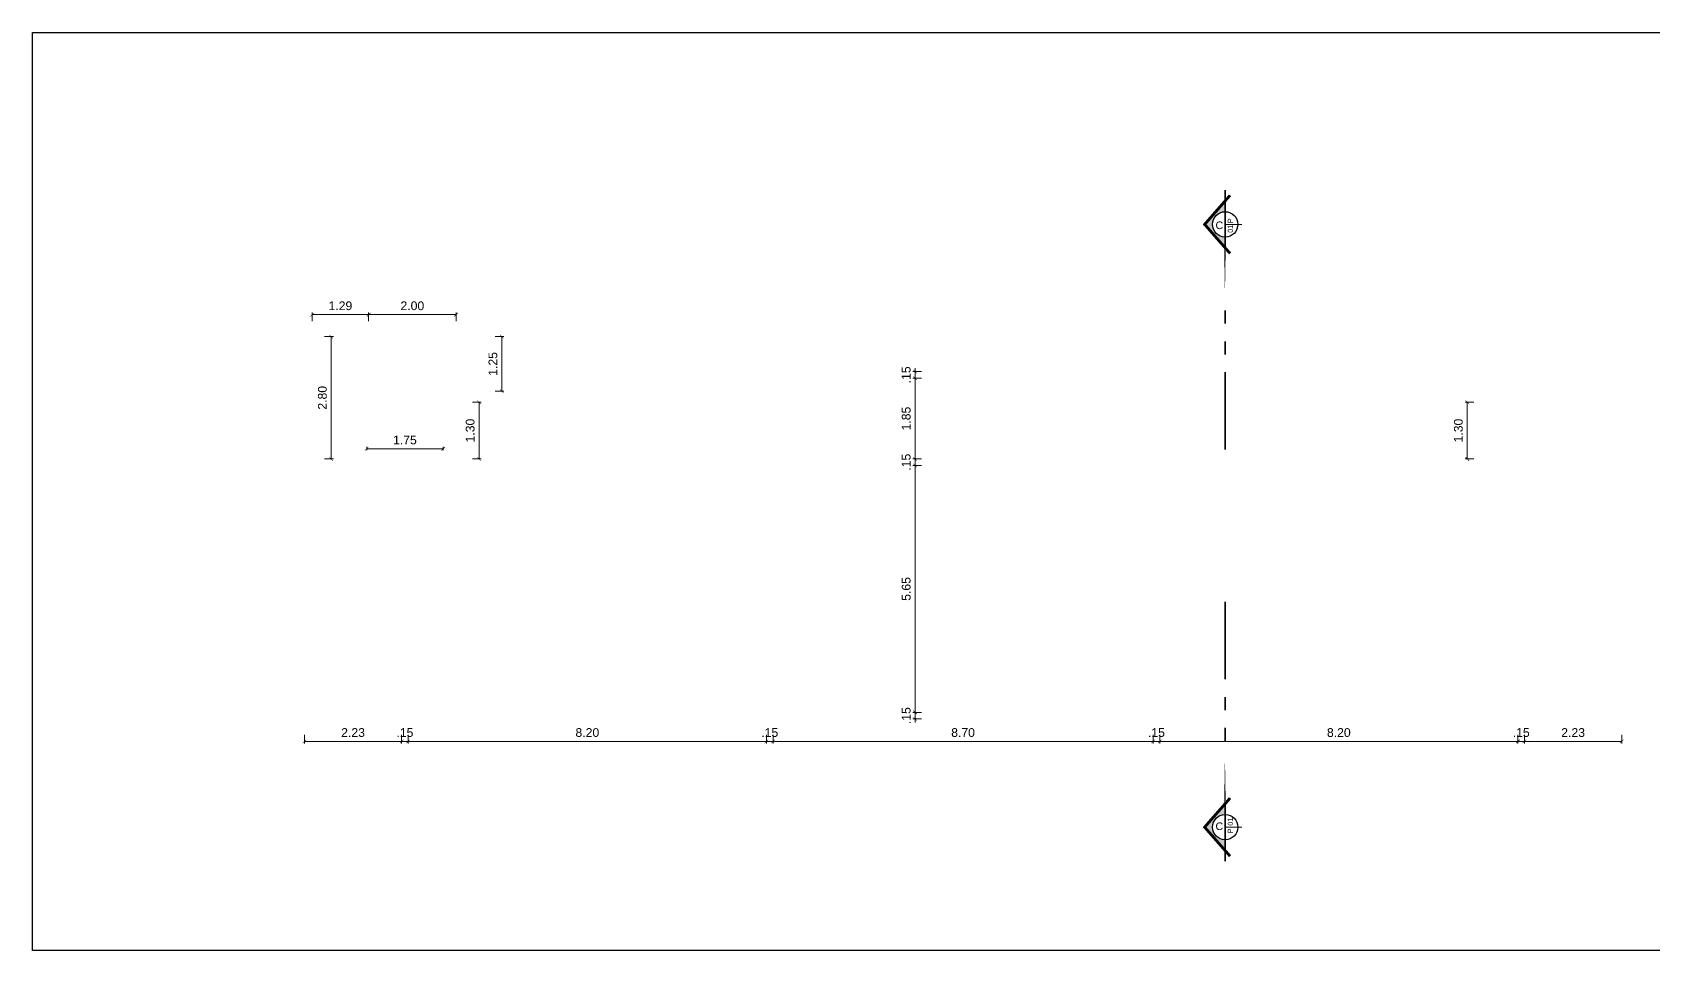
# Model space of a CAD drawing. Header units: metres. Extents: x 2494 to 3558, y 282 to 553.
# Drawn here: x 2578.39 to 2615.47, y 369.11 to 390.13 of the extents above; entities that cross this region are included whole.
import ezdxf

# ---------------------------------------------------------------- set-up
doc = ezdxf.new("R2010")
doc.units = ezdxf.units.M
doc.header["$LTSCALE"] = 7
doc.header["$MEASUREMENT"] = 0
doc.header["$PDMODE"] = 2
for name, color, linetype, lineweight in [('2prancha', 4, 'Continuous', 18), ('COTAS', 1, 'Continuous', 0), ('texto', 3, 'Continuous', 25)]:
    doc.layers.add(name, color=color, linetype=linetype, lineweight=lineweight)
doc.layers.add('COTA 1 100', color=2, linetype='Continuous')
doc.layers.add('PENA 02', color=2, linetype='Continuous')
doc.styles.add('Luana', font='arial.ttf')
doc.dimstyles.new('arial100', dxfattribs={"dimtxt": 0.2, "dimasz": 0.08, "dimexe": 0.05, "dimexo": 0.2, "dimgap": 0.1, "dimtad": 1, "dimzin": 4, "dimdsep": 46, "dimtxsty": 'Luana', "dimblk": 'ARCHTICK', "dimcen": 0, "dimclrd": 7, "dimclre": 7, "dimclrt": 256, "dimadec": 0, "dimazin": 0, "dimtfac": 1, "dimtix": 1, "dimtmove": 0, "dimatfit": 3, "dimldrblk": 'CLOSEDBLANK', "dimfxl": 0, "dimlwd": 5, "dimlwe": 5, "dimarcsym": 0})

# ---------------------------------------------------------------- blocks, each defined once
blk = doc.blocks.new('_ArchTick')
at = {"color": 0, "linetype": 'ByBlock', "const_width": 0.15}
blk.add_lwpolyline([(-0.5, -0.5), (0.5, 0.5)], dxfattribs=at)
blk = doc.blocks.new('*D202')
at = {"layer": 'COTA 1 100', "color": 7, "lineweight": 5}
for p, q in [((2612.387, 373.901), (2612.307, 373.901)), ((2612.387, 374.051), (2612.387, 373.851)), ((2612.537, 373.901), (2612.387, 373.901)), ((2612.537, 374.051), (2612.537, 373.851)), ((2612.537, 373.901), (2612.617, 373.901))]:
    blk.add_line(p, q, dxfattribs=at)
at = {"layer": 'Defpoints', "color": 0}
for p in [(2612.387, 374.616), (2612.537, 374.616), (2612.387, 373.901)]:
    blk.add_point(p, dxfattribs=at)
at = {"layer": 'COTA 1 100', "color": 7, "lineweight": 5, "xscale": 0.08, "yscale": 0.08, "zscale": 0.08}
blk.add_blockref('_ArchTick', (2612.387, 373.901), dxfattribs=at)
at = {"layer": 'COTA 1 100', "color": 7, "lineweight": 5, "xscale": 0.08, "yscale": 0.08, "zscale": 0.08, "rotation": 180}
blk.add_blockref('_ArchTick', (2612.537, 373.901), dxfattribs=at)
at = {"layer": 'COTA 1 100', "insert": (2612.462, 374.103), "char_height": 0.2, "attachment_point": 5, "style": 'Luana'}
blk.add_mtext('.15', dxfattribs=at)
blk = doc.blocks.new('_ClosedBlank')
at = {"layer": '2prancha', "color": 0, "lineweight": -2}
for p, q in [((-1, 0.17), (0, 0)), ((-1, 0.17), (-1, -0.17)), ((0, 0), (-1, -0.17))]:
    blk.add_line(p, q, dxfattribs=at)
blk = doc.blocks.new('*D203')
at = {"layer": 'COTA 1 100', "color": 7, "lineweight": 5}
for p, q in [((2604.187, 374.051), (2604.187, 373.851)), ((2612.387, 373.901), (2604.187, 373.901)), ((2612.387, 374.051), (2612.387, 373.851))]:
    blk.add_line(p, q, dxfattribs=at)
at = {"layer": 'Defpoints', "color": 0}
for p in [(2604.187, 374.566), (2612.387, 374.616), (2604.187, 373.901)]:
    blk.add_point(p, dxfattribs=at)
at = {"layer": 'COTA 1 100', "color": 7, "lineweight": 5, "xscale": 0.08, "yscale": 0.08, "zscale": 0.08, "rotation": 180}
blk.add_blockref('_ArchTick', (2604.187, 373.901), dxfattribs=at)
at = {"layer": 'COTA 1 100', "color": 7, "lineweight": 5, "xscale": 0.08, "yscale": 0.08, "zscale": 0.08}
blk.add_blockref('_ArchTick', (2612.387, 373.901), dxfattribs=at)
at = {"layer": 'COTA 1 100', "insert": (2608.287, 374.103), "char_height": 0.2, "attachment_point": 5, "style": 'Luana'}
blk.add_mtext('8.20', dxfattribs=at)
blk = doc.blocks.new('*D204')
at = {"layer": 'COTA 1 100', "color": 7, "lineweight": 5}
for p, q in [((2604.037, 373.901), (2603.957, 373.901)), ((2604.037, 374.051), (2604.037, 373.851)), ((2604.187, 373.901), (2604.037, 373.901)), ((2604.187, 374.051), (2604.187, 373.851)), ((2604.187, 373.901), (2604.267, 373.901))]:
    blk.add_line(p, q, dxfattribs=at)
at = {"layer": 'Defpoints', "color": 0}
for p in [(2604.037, 374.616), (2604.187, 374.566), (2604.037, 373.901)]:
    blk.add_point(p, dxfattribs=at)
at = {"layer": 'COTA 1 100', "color": 7, "lineweight": 5, "xscale": 0.08, "yscale": 0.08, "zscale": 0.08}
blk.add_blockref('_ArchTick', (2604.037, 373.901), dxfattribs=at)
at = {"layer": 'COTA 1 100', "color": 7, "lineweight": 5, "xscale": 0.08, "yscale": 0.08, "zscale": 0.08, "rotation": 180}
blk.add_blockref('_ArchTick', (2604.187, 373.901), dxfattribs=at)
at = {"layer": 'COTA 1 100', "insert": (2604.112, 374.103), "char_height": 0.2, "attachment_point": 5, "style": 'Luana'}
blk.add_mtext('.15', dxfattribs=at)
blk = doc.blocks.new('*D205')
at = {"layer": 'COTA 1 100', "color": 7, "lineweight": 5}
for p, q in [((2595.337, 374.051), (2595.337, 373.851)), ((2604.037, 373.901), (2595.337, 373.901)), ((2604.037, 374.051), (2604.037, 373.851))]:
    blk.add_line(p, q, dxfattribs=at)
at = {"layer": 'Defpoints', "color": 0}
for p in [(2595.337, 374.566), (2604.037, 374.616), (2595.337, 373.901)]:
    blk.add_point(p, dxfattribs=at)
at = {"layer": 'COTA 1 100', "color": 7, "lineweight": 5, "xscale": 0.08, "yscale": 0.08, "zscale": 0.08, "rotation": 180}
blk.add_blockref('_ArchTick', (2595.337, 373.901), dxfattribs=at)
at = {"layer": 'COTA 1 100', "color": 7, "lineweight": 5, "xscale": 0.08, "yscale": 0.08, "zscale": 0.08}
blk.add_blockref('_ArchTick', (2604.037, 373.901), dxfattribs=at)
at = {"layer": 'COTA 1 100', "insert": (2599.687, 374.103), "char_height": 0.2, "attachment_point": 5, "style": 'Luana'}
blk.add_mtext('8.70', dxfattribs=at)
blk = doc.blocks.new('*D206')
at = {"layer": 'COTA 1 100', "color": 7, "lineweight": 5}
for p, q in [((2595.187, 373.901), (2595.107, 373.901)), ((2595.187, 374.051), (2595.187, 373.851)), ((2595.337, 373.901), (2595.187, 373.901)), ((2595.337, 374.051), (2595.337, 373.851)), ((2595.337, 373.901), (2595.417, 373.901))]:
    blk.add_line(p, q, dxfattribs=at)
at = {"layer": 'Defpoints', "color": 0}
for p in [(2595.187, 374.616), (2595.337, 374.566), (2595.187, 373.901)]:
    blk.add_point(p, dxfattribs=at)
at = {"layer": 'COTA 1 100', "color": 7, "lineweight": 5, "xscale": 0.08, "yscale": 0.08, "zscale": 0.08}
blk.add_blockref('_ArchTick', (2595.187, 373.901), dxfattribs=at)
at = {"layer": 'COTA 1 100', "color": 7, "lineweight": 5, "xscale": 0.08, "yscale": 0.08, "zscale": 0.08, "rotation": 180}
blk.add_blockref('_ArchTick', (2595.337, 373.901), dxfattribs=at)
at = {"layer": 'COTA 1 100', "insert": (2595.262, 374.103), "char_height": 0.2, "attachment_point": 5, "style": 'Luana'}
blk.add_mtext('.15', dxfattribs=at)
blk = doc.blocks.new('*D207')
at = {"layer": 'COTA 1 100', "color": 7, "lineweight": 5}
for p, q in [((2586.987, 374.051), (2586.987, 373.851)), ((2595.187, 373.901), (2586.987, 373.901)), ((2595.187, 374.051), (2595.187, 373.851))]:
    blk.add_line(p, q, dxfattribs=at)
at = {"layer": 'Defpoints', "color": 0}
for p in [(2586.987, 374.566), (2595.187, 374.616), (2586.987, 373.901)]:
    blk.add_point(p, dxfattribs=at)
at = {"layer": 'COTA 1 100', "color": 7, "lineweight": 5, "xscale": 0.08, "yscale": 0.08, "zscale": 0.08, "rotation": 180}
blk.add_blockref('_ArchTick', (2586.987, 373.901), dxfattribs=at)
at = {"layer": 'COTA 1 100', "color": 7, "lineweight": 5, "xscale": 0.08, "yscale": 0.08, "zscale": 0.08}
blk.add_blockref('_ArchTick', (2595.187, 373.901), dxfattribs=at)
at = {"layer": 'COTA 1 100', "insert": (2591.087, 374.103), "char_height": 0.2, "attachment_point": 5, "style": 'Luana'}
blk.add_mtext('8.20', dxfattribs=at)
blk = doc.blocks.new('*D208')
at = {"layer": 'COTA 1 100', "color": 7, "lineweight": 5}
for p, q in [((2586.837, 373.901), (2586.757, 373.901)), ((2586.837, 374.051), (2586.837, 373.851)), ((2586.987, 373.901), (2586.837, 373.901)), ((2586.987, 374.051), (2586.987, 373.851)), ((2586.987, 373.901), (2587.067, 373.901))]:
    blk.add_line(p, q, dxfattribs=at)
at = {"layer": 'Defpoints', "color": 0}
for p in [(2586.837, 374.616), (2586.987, 374.566), (2586.837, 373.901)]:
    blk.add_point(p, dxfattribs=at)
at = {"layer": 'COTA 1 100', "color": 7, "lineweight": 5, "xscale": 0.08, "yscale": 0.08, "zscale": 0.08}
blk.add_blockref('_ArchTick', (2586.837, 373.901), dxfattribs=at)
at = {"layer": 'COTA 1 100', "color": 7, "lineweight": 5, "xscale": 0.08, "yscale": 0.08, "zscale": 0.08, "rotation": 180}
blk.add_blockref('_ArchTick', (2586.987, 373.901), dxfattribs=at)
at = {"layer": 'COTA 1 100', "insert": (2586.912, 374.103), "char_height": 0.2, "attachment_point": 5, "style": 'Luana'}
blk.add_mtext('.15', dxfattribs=at)
blk = doc.blocks.new('*D209')
at = {"layer": 'COTA 1 100', "color": 7, "lineweight": 5}
for p, q in [((2584.612, 374.051), (2584.612, 373.851)), ((2586.837, 373.901), (2584.612, 373.901)), ((2586.837, 374.051), (2586.837, 373.851))]:
    blk.add_line(p, q, dxfattribs=at)
at = {"layer": 'Defpoints', "color": 0}
for p in [(2584.612, 380.191), (2586.837, 374.616), (2584.612, 373.901)]:
    blk.add_point(p, dxfattribs=at)
at = {"layer": 'COTA 1 100', "color": 7, "lineweight": 5, "xscale": 0.08, "yscale": 0.08, "zscale": 0.08, "rotation": 180}
blk.add_blockref('_ArchTick', (2584.612, 373.901), dxfattribs=at)
at = {"layer": 'COTA 1 100', "color": 7, "lineweight": 5, "xscale": 0.08, "yscale": 0.08, "zscale": 0.08}
blk.add_blockref('_ArchTick', (2586.837, 373.901), dxfattribs=at)
at = {"layer": 'COTA 1 100', "insert": (2585.725, 374.103), "char_height": 0.2, "attachment_point": 5, "style": 'Luana'}
blk.add_mtext('2.23', dxfattribs=at)
blk = doc.blocks.new('*D210')
at = {"layer": 'COTA 1 100', "color": 7, "lineweight": 5}
for p, q in [((2612.537, 374.051), (2612.537, 373.851)), ((2612.537, 373.901), (2614.762, 373.901)), ((2614.762, 374.051), (2614.762, 373.851))]:
    blk.add_line(p, q, dxfattribs=at)
at = {"layer": 'Defpoints', "color": 0}
for p in [(2614.762, 380.191), (2612.537, 374.416), (2614.762, 373.901)]:
    blk.add_point(p, dxfattribs=at)
at = {"layer": 'COTA 1 100', "color": 7, "lineweight": 5, "xscale": 0.08, "yscale": 0.08, "zscale": 0.08, "rotation": 180}
blk.add_blockref('_ArchTick', (2612.537, 373.901), dxfattribs=at)
at = {"layer": 'COTA 1 100', "color": 7, "lineweight": 5, "xscale": 0.08, "yscale": 0.08, "zscale": 0.08}
blk.add_blockref('_ArchTick', (2614.762, 373.901), dxfattribs=at)
at = {"layer": 'COTA 1 100', "insert": (2613.65, 374.103), "char_height": 0.2, "attachment_point": 5, "style": 'Luana'}
blk.add_mtext('2.23', dxfattribs=at)
blk = doc.blocks.new('*D211')
at = {"layer": 'COTA 1 100', "color": 7, "lineweight": 5}
for p, q in [((2598.738, 382.216), (2598.538, 382.216)), ((2598.588, 382.216), (2598.588, 380.366)), ((2598.738, 380.366), (2598.538, 380.366))]:
    blk.add_line(p, q, dxfattribs=at)
at = {"layer": 'Defpoints', "color": 0}
for p in [(2599.379, 382.216), (2598.588, 380.366), (2599.379, 380.366)]:
    blk.add_point(p, dxfattribs=at)
at = {"layer": 'COTA 1 100', "color": 7, "lineweight": 5, "xscale": 0.08, "yscale": 0.08, "zscale": 0.08}
for p, rotation in [((2598.588, 382.216), 90), ((2598.588, 380.366), 270)]:
    blk.add_blockref('_ArchTick', p, dxfattribs=dict(at, rotation=rotation))
at = {"layer": 'COTA 1 100', "insert": (2598.386, 381.291), "char_height": 0.2, "attachment_point": 5, "rotation": 90, "style": 'Luana'}
blk.add_mtext('1.85', dxfattribs=at)
blk = doc.blocks.new('*D212')
at = {"layer": 'COTA 1 100', "color": 7, "lineweight": 5}
for p, q in [((2598.738, 380.366), (2598.538, 380.366)), ((2598.738, 380.216), (2598.538, 380.216)), ((2598.588, 380.366), (2598.588, 380.446)), ((2598.588, 380.366), (2598.588, 380.216)), ((2598.588, 380.216), (2598.588, 380.136))]:
    blk.add_line(p, q, dxfattribs=at)
at = {"layer": 'Defpoints', "color": 0}
for p in [(2598.588, 380.216), (2599.379, 380.366), (2599.662, 380.216)]:
    blk.add_point(p, dxfattribs=at)
at = {"layer": 'COTA 1 100', "color": 7, "lineweight": 5, "xscale": 0.08, "yscale": 0.08, "zscale": 0.08}
for p, rotation in [((2598.588, 380.366), 270), ((2598.588, 380.216), 90)]:
    blk.add_blockref('_ArchTick', p, dxfattribs=dict(at, rotation=rotation))
at = {"layer": 'COTA 1 100', "insert": (2598.386, 380.291), "char_height": 0.2, "attachment_point": 5, "rotation": 90, "style": 'Luana'}
blk.add_mtext('.15', dxfattribs=at)
blk = doc.blocks.new('*D213')
at = {"layer": 'COTA 1 100', "color": 7, "lineweight": 5}
for p, q in [((2598.738, 380.216), (2598.538, 380.216)), ((2598.588, 380.216), (2598.588, 374.566)), ((2598.738, 374.566), (2598.538, 374.566))]:
    blk.add_line(p, q, dxfattribs=at)
at = {"layer": 'Defpoints', "color": 0}
for p in [(2599.662, 380.216), (2598.588, 374.566), (2599.687, 374.566)]:
    blk.add_point(p, dxfattribs=at)
at = {"layer": 'COTA 1 100', "color": 7, "lineweight": 5, "xscale": 0.08, "yscale": 0.08, "zscale": 0.08}
for p, rotation in [((2598.588, 380.216), 90), ((2598.588, 374.566), 270)]:
    blk.add_blockref('_ArchTick', p, dxfattribs=dict(at, rotation=rotation))
at = {"layer": 'COTA 1 100', "insert": (2598.386, 377.391), "char_height": 0.2, "attachment_point": 5, "rotation": 90, "style": 'Luana'}
blk.add_mtext('5.65', dxfattribs=at)
blk = doc.blocks.new('*D214')
at = {"layer": 'COTA 1 100', "color": 7, "lineweight": 5}
for p, q in [((2598.738, 374.566), (2598.538, 374.566)), ((2598.588, 374.566), (2598.588, 374.646)), ((2598.588, 374.566), (2598.588, 374.416)), ((2598.738, 374.416), (2598.538, 374.416)), ((2598.588, 374.416), (2598.588, 374.336))]:
    blk.add_line(p, q, dxfattribs=at)
at = {"layer": 'Defpoints', "color": 0}
for p in [(2599.687, 374.566), (2598.588, 374.416), (2599.662, 374.416)]:
    blk.add_point(p, dxfattribs=at)
at = {"layer": 'COTA 1 100', "color": 7, "lineweight": 5, "xscale": 0.08, "yscale": 0.08, "zscale": 0.08}
for p, rotation in [((2598.588, 374.566), 270), ((2598.588, 374.416), 90)]:
    blk.add_blockref('_ArchTick', p, dxfattribs=dict(at, rotation=rotation))
at = {"layer": 'COTA 1 100', "insert": (2598.386, 374.491), "char_height": 0.2, "attachment_point": 5, "rotation": 90, "style": 'Luana'}
blk.add_mtext('.15', dxfattribs=at)
blk = doc.blocks.new('*D215')
at = {"layer": 'COTA 1 100', "color": 7, "lineweight": 5}
for p, q in [((2598.738, 382.366), (2598.538, 382.366)), ((2598.588, 382.366), (2598.588, 382.446)), ((2598.588, 382.216), (2598.588, 382.366)), ((2598.738, 382.216), (2598.538, 382.216)), ((2598.588, 382.216), (2598.588, 382.136))]:
    blk.add_line(p, q, dxfattribs=at)
at = {"layer": 'Defpoints', "color": 0}
for p in [(2598.588, 382.366), (2599.727, 382.366), (2599.379, 382.216)]:
    blk.add_point(p, dxfattribs=at)
at = {"layer": 'COTA 1 100', "color": 7, "lineweight": 5, "xscale": 0.08, "yscale": 0.08, "zscale": 0.08}
for p, rotation in [((2598.588, 382.366), 270), ((2598.588, 382.216), 90)]:
    blk.add_blockref('_ArchTick', p, dxfattribs=dict(at, rotation=rotation))
at = {"layer": 'COTA 1 100', "insert": (2598.386, 382.291), "char_height": 0.2, "attachment_point": 5, "rotation": 90, "style": 'Luana'}
blk.add_mtext('.15', dxfattribs=at)
blk = doc.blocks.new('*D216')
at = {"layer": 'COTA 1 100', "color": 7, "lineweight": 5}
for p, q in [((2588.458, 381.666), (2588.658, 381.666)), ((2588.608, 380.366), (2588.608, 381.666)), ((2588.458, 380.366), (2588.658, 380.366))]:
    blk.add_line(p, q, dxfattribs=at)
at = {"layer": 'Defpoints', "color": 0}
for p in [(2587.787, 381.666), (2588.608, 381.666), (2587.787, 380.366)]:
    blk.add_point(p, dxfattribs=at)
at = {"layer": 'COTA 1 100', "color": 7, "lineweight": 5, "xscale": 0.08, "yscale": 0.08, "zscale": 0.08}
for p, rotation in [((2588.608, 381.666), 90), ((2588.608, 380.366), 270)]:
    blk.add_blockref('_ArchTick', p, dxfattribs=dict(at, rotation=rotation))
at = {"layer": 'COTA 1 100', "insert": (2588.406, 381.016), "char_height": 0.2, "attachment_point": 5, "rotation": 90, "style": 'Luana'}
blk.add_mtext('1.30', dxfattribs=at)
blk = doc.blocks.new('*D217')
at = {"layer": 'COTA 1 100', "color": 7, "lineweight": 5}
for p, q in [((2586.037, 380.566), (2586.037, 380.647)), ((2587.787, 380.597), (2586.037, 380.597)), ((2587.787, 380.566), (2587.787, 380.647))]:
    blk.add_line(p, q, dxfattribs=at)
at = {"layer": 'Defpoints', "color": 0}
for p in [(2586.037, 380.597), (2586.037, 380.366), (2587.787, 380.366)]:
    blk.add_point(p, dxfattribs=at)
at = {"layer": 'COTA 1 100', "color": 7, "lineweight": 5, "xscale": 0.08, "yscale": 0.08, "zscale": 0.08, "rotation": 180}
blk.add_blockref('_ArchTick', (2586.037, 380.597), dxfattribs=at)
at = {"layer": 'COTA 1 100', "color": 7, "lineweight": 5, "xscale": 0.08, "yscale": 0.08, "zscale": 0.08}
blk.add_blockref('_ArchTick', (2587.787, 380.597), dxfattribs=at)
at = {"layer": 'COTA 1 100', "insert": (2586.912, 380.799), "char_height": 0.2, "attachment_point": 5, "style": 'Luana'}
blk.add_mtext('1.75', dxfattribs=at)
blk = doc.blocks.new('*D218')
at = {"layer": 'COTA 1 100', "color": 7, "lineweight": 5}
for p, q in [((2586.082, 383.519), (2586.082, 383.719)), ((2588.082, 383.669), (2586.082, 383.669)), ((2588.082, 383.519), (2588.082, 383.719))]:
    blk.add_line(p, q, dxfattribs=at)
at = {"layer": 'Defpoints', "color": 0}
for p in [(2586.082, 383.669), (2586.082, 382.541), (2588.082, 382.541)]:
    blk.add_point(p, dxfattribs=at)
at = {"layer": 'COTA 1 100', "color": 7, "lineweight": 5, "xscale": 0.08, "yscale": 0.08, "zscale": 0.08, "rotation": 180}
blk.add_blockref('_ArchTick', (2586.082, 383.669), dxfattribs=at)
at = {"layer": 'COTA 1 100', "color": 7, "lineweight": 5, "xscale": 0.08, "yscale": 0.08, "zscale": 0.08}
blk.add_blockref('_ArchTick', (2588.082, 383.669), dxfattribs=at)
at = {"layer": 'COTA 1 100', "insert": (2587.082, 383.871), "char_height": 0.2, "attachment_point": 5, "style": 'Luana'}
blk.add_mtext('2.00', dxfattribs=at)
blk = doc.blocks.new('*D219')
at = {"layer": 'COTA 1 100', "color": 7, "lineweight": 5}
for p, q in [((2584.787, 383.519), (2584.787, 383.719)), ((2586.082, 383.669), (2584.787, 383.669)), ((2586.082, 383.519), (2586.082, 383.719))]:
    blk.add_line(p, q, dxfattribs=at)
at = {"layer": 'Defpoints', "color": 0}
for p in [(2584.787, 383.669), (2584.787, 383.316), (2586.082, 382.541)]:
    blk.add_point(p, dxfattribs=at)
at = {"layer": 'COTA 1 100', "color": 7, "lineweight": 5, "xscale": 0.08, "yscale": 0.08, "zscale": 0.08, "rotation": 180}
blk.add_blockref('_ArchTick', (2584.787, 383.669), dxfattribs=at)
at = {"layer": 'COTA 1 100', "color": 7, "lineweight": 5, "xscale": 0.08, "yscale": 0.08, "zscale": 0.08}
blk.add_blockref('_ArchTick', (2586.082, 383.669), dxfattribs=at)
at = {"layer": 'COTA 1 100', "insert": (2585.435, 383.871), "char_height": 0.2, "attachment_point": 5, "style": 'Luana'}
blk.add_mtext('1.29', dxfattribs=at)
blk = doc.blocks.new('*D220')
at = {"layer": 'COTA 1 100', "color": 7, "lineweight": 5}
for p, q in [((2585.075, 383.166), (2585.275, 383.166)), ((2585.225, 383.166), (2585.225, 380.366)), ((2585.075, 380.366), (2585.275, 380.366))]:
    blk.add_line(p, q, dxfattribs=at)
at = {"layer": 'Defpoints', "color": 0}
for p in [(2584.787, 383.166), (2584.812, 380.366), (2585.225, 380.366)]:
    blk.add_point(p, dxfattribs=at)
at = {"layer": 'COTA 1 100', "color": 7, "lineweight": 5, "xscale": 0.08, "yscale": 0.08, "zscale": 0.08}
for p, rotation in [((2585.225, 383.166), 90), ((2585.225, 380.366), 270)]:
    blk.add_blockref('_ArchTick', p, dxfattribs=dict(at, rotation=rotation))
at = {"layer": 'COTA 1 100', "insert": (2585.023, 381.766), "char_height": 0.2, "attachment_point": 5, "rotation": 90, "style": 'Luana'}
blk.add_mtext('2.80', dxfattribs=at)
blk = doc.blocks.new('*D221')
at = {"layer": 'COTA 1 100', "color": 7, "lineweight": 5}
for p, q in [((2588.979, 383.166), (2589.179, 383.166)), ((2589.129, 383.166), (2589.129, 381.916)), ((2588.979, 381.916), (2589.179, 381.916))]:
    blk.add_line(p, q, dxfattribs=at)
at = {"layer": 'Defpoints', "color": 0}
for p in [(2587.082, 383.166), (2587.082, 381.916), (2589.129, 381.916)]:
    blk.add_point(p, dxfattribs=at)
at = {"layer": 'COTA 1 100', "color": 7, "lineweight": 5, "xscale": 0.08, "yscale": 0.08, "zscale": 0.08}
for p, rotation in [((2589.129, 383.166), 90), ((2589.129, 381.916), 270)]:
    blk.add_blockref('_ArchTick', p, dxfattribs=dict(at, rotation=rotation))
at = {"layer": 'COTA 1 100', "insert": (2588.927, 382.541), "char_height": 0.2, "attachment_point": 5, "rotation": 90, "style": 'Luana'}
blk.add_mtext('1.25', dxfattribs=at)
blk = doc.blocks.new('*D223')
at = {"layer": 'COTA 1 100', "color": 7, "lineweight": 5}
for p, q in [((2611.377, 381.666), (2611.177, 381.666)), ((2611.227, 380.366), (2611.227, 381.666)), ((2611.377, 380.366), (2611.177, 380.366))]:
    blk.add_line(p, q, dxfattribs=at)
at = {"layer": 'Defpoints', "color": 0}
for p in [(2611.227, 381.666), (2611.667, 381.666), (2611.667, 380.366)]:
    blk.add_point(p, dxfattribs=at)
at = {"layer": 'COTA 1 100', "color": 7, "lineweight": 5, "xscale": 0.08, "yscale": 0.08, "zscale": 0.08}
for p, rotation in [((2611.227, 381.666), 90), ((2611.227, 380.366), 270)]:
    blk.add_blockref('_ArchTick', p, dxfattribs=dict(at, rotation=rotation))
at = {"layer": 'COTA 1 100', "insert": (2611.024, 381.016), "char_height": 0.2, "attachment_point": 5, "rotation": 90, "style": 'Luana'}
blk.add_mtext('1.30', dxfattribs=at)

msp = doc.modelspace()

# ---------------------------------------------------------------- hatches: boundary and pattern name
at = {"layer": 'PENA 02'}
for points in [[(2605.687, 385.445), (2605.687, 385.198), (2605.216, 385.735), (2605.687, 386.272), (2605.687, 386.025, 1)], [(2605.687, 372.229), (2605.687, 372.477), (2605.216, 371.939), (2605.687, 371.402), (2605.687, 371.65, -1)]]:
    msp.add_hatch(color=251, dxfattribs=at).paths.add_polyline_path(points)

# ---------------------------------------------------------------- linework, layer by layer
msp.add_lwpolyline([(2578.386, 390.129), (2626.22, 390.129), (2626.22, 369.113), (2578.386, 369.113)], close=True)
at = {"layer": 'COTAS', "ltscale": 50}
for points in [[(2606.065, 385.735), (2605.687, 385.735)], [(2606.065, 371.939), (2605.687, 371.939)]]:
    msp.add_lwpolyline(points, dxfattribs=at)
at = {"layer": 'PENA 02', "const_width": 0.0654}
for points in [[(2605.798, 386.4), (2605.216, 385.735), (2605.798, 385.07)], [(2605.798, 371.274), (2605.216, 371.939), (2605.798, 372.604)]]:
    msp.add_lwpolyline(points, dxfattribs=at)
at = {"layer": 'PENA 02', "color": 1, "const_width": 0.0392}
for points in [[(2605.687, 384.088), (2605.687, 386.52)], [(2605.687, 373.587), (2605.687, 371.155)]]:
    msp.add_lwpolyline(points, close=True, dxfattribs=at)
for points in [[(2605.687, 383.461), (2605.687, 383.766)], [(2605.687, 382.755), (2605.687, 383.06)], [(2605.687, 380.576), (2605.687, 382.354)], [(2605.687, 377.098), (2605.687, 375.32)], [(2605.687, 374.92), (2605.687, 374.614)], [(2605.687, 374.214), (2605.687, 373.908)]]:
    msp.add_lwpolyline(points, dxfattribs=at)
at = {"layer": 'PENA 02'}
for centre in [(2605.687, 385.735), (2605.687, 371.939)]:
    msp.add_circle(centre, 0.29, dxfattribs=at)

# ---------------------------------------------------------------- texts
at = {"layer": 'PENA 02', "style": 'Luana'}
for p in [(2605.465, 385.627), (2605.465, 371.872)]:
    msp.add_text('C', height=0.175, dxfattribs=at).set_placement(p)
at = {"layer": 'texto', "color": 250, "style": 'Luana'}
for s, height, p in [('01', 0.1167, (2605.862, 385.543)), ('P', 0.117, (2605.862, 385.764)), ('01', 0.1167, (2605.862, 371.973)), ('P', 0.117, (2605.862, 371.797))]:
    msp.add_text(s, height=height, rotation=90, dxfattribs=at).set_placement(p)

# ---------------------------------------------------------------- dimensions: what is measured, and where the dimension line sits
at = {"layer": 'COTA 1 100'}
for base, p1, p2, picture, middle in [((2584.78703, 383.66934), (2586.08197, 382.54137), (2584.78703, 383.31637), '*D219', (2585.4345, 383.87146)), ((2584.612028129, 373.901250819), (2586.837028129, 374.616367785), (2584.612028129, 380.191367785), '*D209', (2585.724528129, 374.10343363)), ((2614.762028129, 373.901250819), (2612.537028129, 374.416367785), (2614.762028129, 380.191367785), '*D210', (2613.649528129, 374.10343363)), ((2586.837, 373.901), (2586.987, 374.566), (2586.837, 374.616), '*D208', (2586.912, 374.103)), ((2586.987, 373.901), (2595.187, 374.616), (2586.987, 374.566), '*D207', (2591.087, 374.103)), ((2595.187, 373.901), (2595.337, 374.566), (2595.187, 374.616), '*D206', (2595.262, 374.103)), ((2595.337, 373.901), (2604.037, 374.616), (2595.337, 374.566), '*D205', (2599.687, 374.103)), ((2604.037, 373.901), (2604.187, 374.566), (2604.037, 374.616), '*D204', (2604.112, 374.103)), ((2604.187, 373.901), (2612.387, 374.616), (2604.187, 374.566), '*D203', (2608.287, 374.103))]:
    dim = msp.add_linear_dim(base=base, p1=p1, p2=p2, dimstyle='arial100', override={"dimtmove": 1}, dxfattribs=at)
    dim.commit()
    dim.dimension.update_dxf_attribs({"geometry": picture, "text_midpoint": middle})
for base, p1, p2, picture, middle in [((2586.082, 383.669), (2588.082, 382.541), (2586.082, 382.541), '*D218', (2587.082, 383.871)), ((2586.037, 380.597), (2587.787, 380.366), (2586.037, 380.366), '*D217', (2586.912, 380.799)), ((2612.387, 373.901), (2612.537, 374.616), (2612.387, 374.616), '*D202', (2612.462, 374.103))]:
    dim = msp.add_linear_dim(base=base, p1=p1, p2=p2, dimstyle='arial100', dxfattribs=at)
    dim.commit()
    dim.dimension.update_dxf_attribs({"geometry": picture, "text_midpoint": middle})
for base, p1, p2, picture, middle in [((2585.225, 380.366), (2584.787, 383.166), (2584.812, 380.366), '*D220', (2585.023, 381.766)), ((2589.129, 381.916), (2587.082, 383.166), (2587.082, 381.916), '*D221', (2588.927, 382.541)), ((2598.588, 380.366), (2599.379, 382.216), (2599.379, 380.366), '*D211', (2598.386, 381.291)), ((2588.608, 381.666), (2587.787, 380.366), (2587.787, 381.666), '*D216', (2588.406, 381.016)), ((2611.227, 381.666), (2611.667, 380.366), (2611.667, 381.666), '*D223', (2611.024, 381.016))]:
    dim = msp.add_linear_dim(base=base, p1=p1, p2=p2, angle=90, dimstyle='arial100', dxfattribs=at)
    dim.commit()
    dim.dimension.update_dxf_attribs({"geometry": picture, "text_midpoint": middle})
for base, p1, p2, picture, middle in [((2598.588, 382.366), (2599.379, 382.216), (2599.727, 382.366), '*D215', (2598.386, 382.291)), ((2598.588, 380.216), (2599.379, 380.366), (2599.662, 380.216), '*D212', (2598.386, 380.291)), ((2598.588, 374.566), (2599.662, 380.216), (2599.687, 374.566), '*D213', (2598.386, 377.391)), ((2598.588, 374.416), (2599.687, 374.566), (2599.662, 374.416), '*D214', (2598.386, 374.491))]:
    dim = msp.add_linear_dim(base=base, p1=p1, p2=p2, angle=90, dimstyle='arial100', override={"dimtmove": 1}, dxfattribs=at)
    dim.commit()
    dim.dimension.update_dxf_attribs({"geometry": picture, "text_midpoint": middle})

doc.saveas('drawing.dxf')
